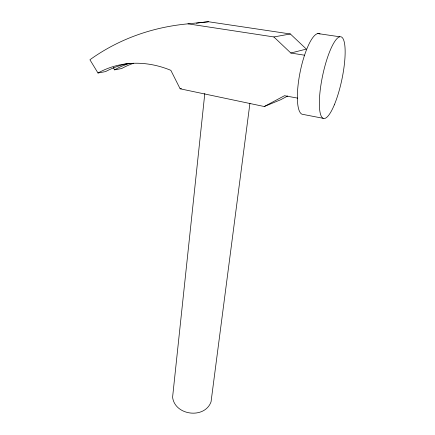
<?xml version="1.0" encoding="UTF-8"?>
<svg xmlns="http://www.w3.org/2000/svg" width="435" height="435" viewBox="0 0 435 435"><rect width="100%" height="100%" fill="white"/><g stroke="black" fill="none" stroke-linecap="round" stroke-linejoin="round"><path stroke-width="0.65" d="M204.809 93.454L172.592 397.198C174.767 415.588 204.7 419.367 211.046 401.831L249.935 103.258M187.974 23.843L273.865 36.948L290.83 53.016L306.376 49.09L290.357 33.979L208.517 21.75L187.974 23.843A258.825 219.468 48.5 0 0 89.915 59.764L97.989 73.02A109.141 91.421 65.1 0 1 170.846 70.334L180.133 88.8L264.262 106.526L284.517 95.705L297.654 98.131M287.791 95.956L280.749 99.707L264.262 106.526M180.133 88.8L181.444 88.446M97.989 73.02L105.52 71.596A108.125 96.913 60.4 0 1 126.884 63.695M113.269 67.534L114.606 69.872L121.604 68.545A103.552 88.446 65.7 0 1 133.681 63.227M273.865 36.948L290.357 33.979M317.778 33.549L339.73 36.774M290.83 53.016L304.418 55.191M323.178 118.304L302.037 114.22A41.243 10.815 -78.5 0 1 300.846 68.686A41.243 10.815 -78.5 0 1 320.035 33.979M114.606 69.872A107.14 84.08 68.7 0 1 130.206 63.287M127.509 63.553A108.125 96.913 60.4 0 1 128.771 63.282M196.413 23.224A245.258 211.807 47.9 0 1 208.517 21.75M334.325 104.84A41.749 9.826 -78.1 0 0 342.22 37.557A41.749 9.826 -78.1 0 0 320.182 90.415A41.749 9.826 -78.1 0 0 334.325 104.84"/></g></svg>
